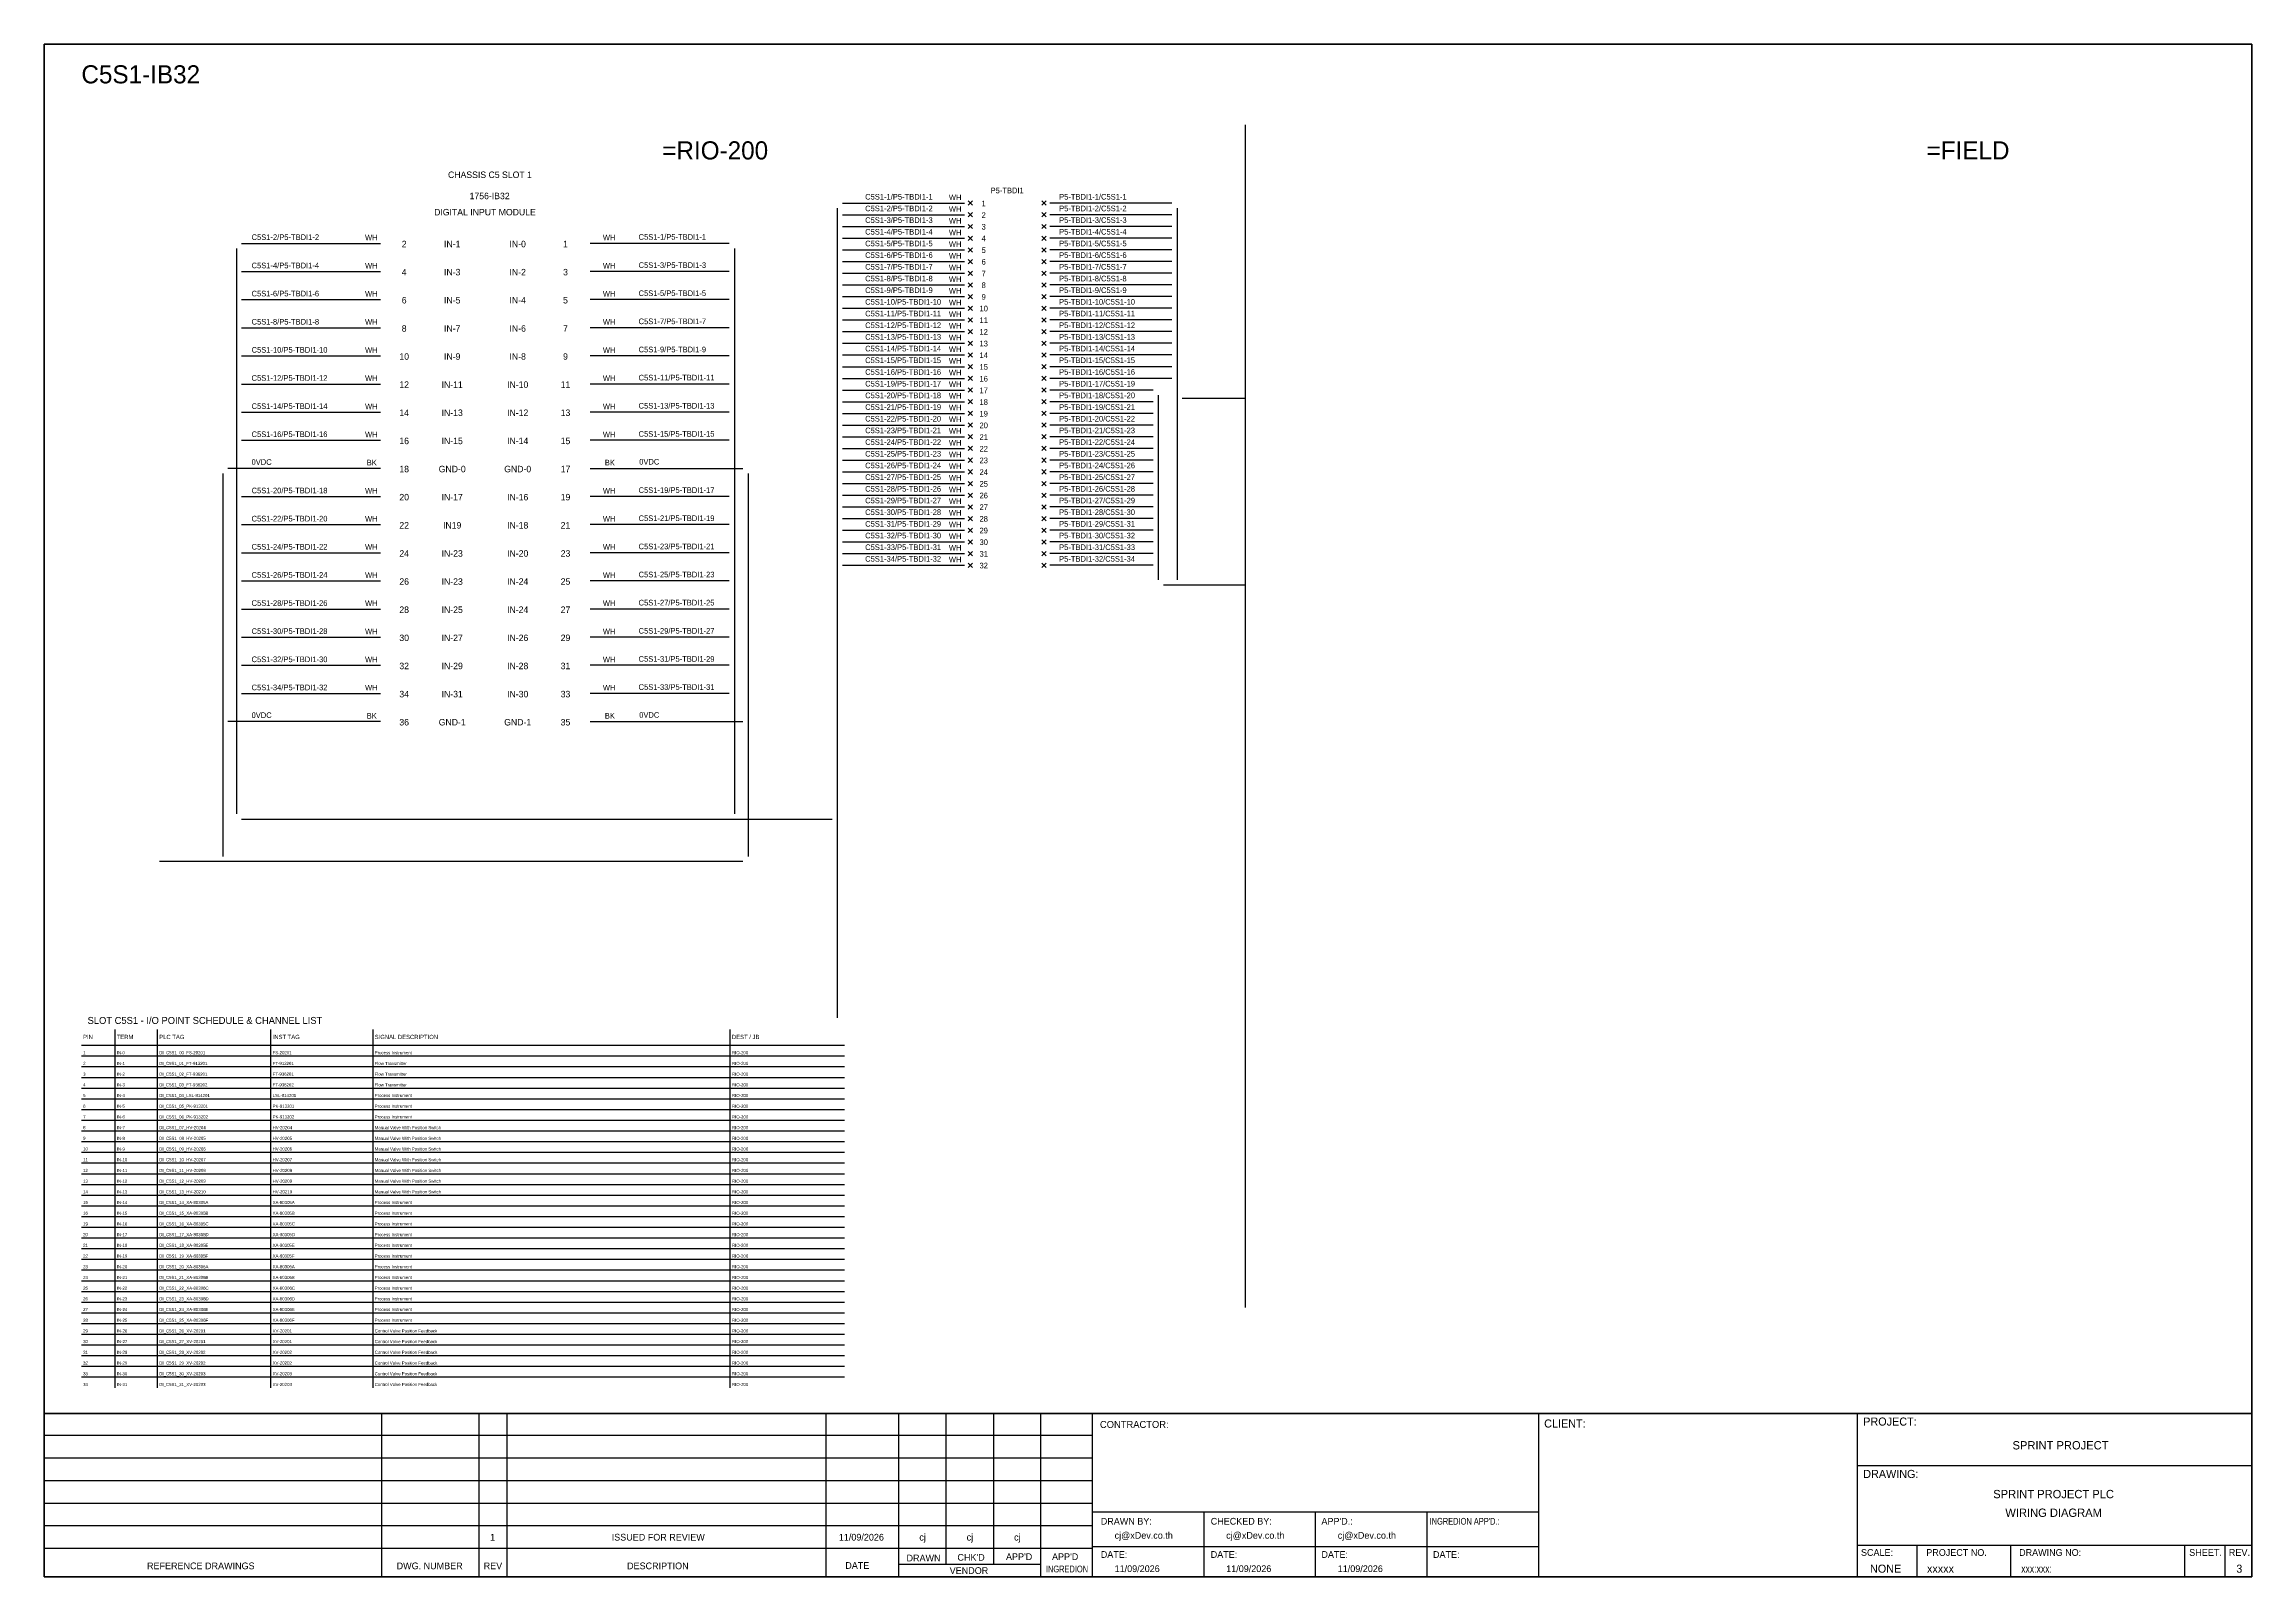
# Model space of a CAD drawing. Header units: metres. Extents: x 0 to 20667, y -39055 to 2704.
# Drawn here: x 0 to 3893, y -33046 to -30342 of the extents above; entities that cross this region are included whole.
import ezdxf
from ezdxf.enums import TextEntityAlignment as Align

# ---------------------------------------------------------------- set-up
doc = ezdxf.new("R2010")
doc.units = ezdxf.units.M

msp = doc.modelspace()

# ---------------------------------------------------------------- linework, layer by layer
at = {"color": 1, "ltscale": 25.4}
for p, q in [((1637.2, -30618.8), (1629.6, -30626.5)), ((1629.6, -30618.8), (1637.2, -30626.5)), ((1637.2, -30639.4), (1629.6, -30647.1)), ((1629.6, -30639.4), (1637.2, -30647.1)), ((1759.3, -30618.8), (1767, -30626.5)), ((1767, -30618.8), (1759.3, -30626.5)), ((1759.3, -30639.4), (1767, -30647.1)), ((1767, -30639.4), (1759.3, -30647.1)), ((1637.2, -30660.1), (1629.6, -30667.7)), ((1629.6, -30660.1), (1637.2, -30667.7)), ((1759.3, -30660.1), (1767, -30667.7)), ((1767, -30660.1), (1759.3, -30667.7)), ((1637.2, -30680.7), (1629.6, -30688.3)), ((1629.6, -30680.7), (1637.2, -30688.3)), ((1637.2, -30701.3), (1629.6, -30708.9)), ((1629.6, -30701.3), (1637.2, -30708.9)), ((1759.3, -30680.7), (1767, -30688.3)), ((1767, -30680.7), (1759.3, -30688.3)), ((1759.3, -30701.3), (1767, -30708.9)), ((1767, -30701.3), (1759.3, -30708.9)), ((1637.2, -30721.9), (1629.6, -30729.6)), ((1629.6, -30721.9), (1637.2, -30729.6)), ((1637.2, -30742.5), (1629.6, -30750.2)), ((1629.6, -30742.5), (1637.2, -30750.2)), ((1759.3, -30721.9), (1767, -30729.6)), ((1767, -30721.9), (1759.3, -30729.6)), ((1759.3, -30742.5), (1767, -30750.2)), ((1767, -30742.5), (1759.3, -30750.2)), ((1637.2, -30763.1), (1629.6, -30770.8)), ((1629.6, -30763.1), (1637.2, -30770.8)), ((1637.2, -30783.7), (1629.6, -30791.4)), ((1629.6, -30783.7), (1637.2, -30791.4)), ((1759.3, -30763.1), (1767, -30770.8)), ((1767, -30763.1), (1759.3, -30770.8)), ((1759.3, -30783.7), (1767, -30791.4)), ((1767, -30783.7), (1759.3, -30791.4)), ((1637.2, -30804.3), (1629.6, -30812)), ((1629.6, -30804.3), (1637.2, -30812)), ((1637.2, -30824.9), (1629.6, -30832.6)), ((1629.6, -30824.9), (1637.2, -30832.6)), ((1759.3, -30804.3), (1767, -30812)), ((1767, -30804.3), (1759.3, -30812)), ((1759.3, -30824.9), (1767, -30832.6)), ((1767, -30824.9), (1759.3, -30832.6)), ((1637.2, -30845.6), (1629.6, -30853.2)), ((1629.6, -30845.6), (1637.2, -30853.2)), ((1637.2, -30866.2), (1629.6, -30873.8)), ((1629.6, -30866.2), (1637.2, -30873.8)), ((1759.3, -30845.6), (1767, -30853.2)), ((1767, -30845.6), (1759.3, -30853.2)), ((1759.3, -30866.2), (1767, -30873.8)), ((1767, -30866.2), (1759.3, -30873.8)), ((1637.2, -30886.8), (1629.6, -30894.5)), ((1629.6, -30886.8), (1637.2, -30894.5)), ((1637.2, -30907.4), (1629.6, -30915.1)), ((1629.6, -30907.4), (1637.2, -30915.1)), ((1759.3, -30886.8), (1767, -30894.5)), ((1767, -30886.8), (1759.3, -30894.5)), ((1759.3, -30907.4), (1767, -30915.1)), ((1767, -30907.4), (1759.3, -30915.1)), ((1637.2, -30928), (1629.6, -30935.7)), ((1629.6, -30928), (1637.2, -30935.7)), ((1637.2, -30948.6), (1629.6, -30956.3)), ((1629.6, -30948.6), (1637.2, -30956.3)), ((1759.3, -30928), (1767, -30935.7)), ((1767, -30928), (1759.3, -30935.7)), ((1759.3, -30948.6), (1767, -30956.3)), ((1767, -30948.6), (1759.3, -30956.3)), ((1637.2, -30969.2), (1629.6, -30976.9)), ((1629.6, -30969.2), (1637.2, -30976.9)), ((1637.2, -30989.8), (1629.6, -30997.5)), ((1629.6, -30989.8), (1637.2, -30997.5)), ((1759.3, -30969.2), (1767, -30976.9)), ((1767, -30969.2), (1759.3, -30976.9)), ((1759.3, -30989.8), (1767, -30997.5)), ((1767, -30989.8), (1759.3, -30997.5)), ((1637.2, -31010.5), (1629.6, -31018.1)), ((1629.6, -31010.5), (1637.2, -31018.1)), ((1759.3, -31010.5), (1767, -31018.1)), ((1767, -31010.5), (1759.3, -31018.1)), ((1637.2, -31031.1), (1629.6, -31038.7)), ((1629.6, -31031.1), (1637.2, -31038.7)), ((1637.2, -31051.7), (1629.6, -31059.3)), ((1629.6, -31051.7), (1637.2, -31059.3)), ((1759.3, -31031.1), (1767, -31038.7)), ((1767, -31031.1), (1759.3, -31038.7)), ((1759.3, -31051.7), (1767, -31059.3)), ((1767, -31051.7), (1759.3, -31059.3)), ((1637.2, -31072.3), (1629.6, -31080)), ((1629.6, -31072.3), (1637.2, -31080)), ((1637.2, -31092.9), (1629.6, -31100.6)), ((1629.6, -31092.9), (1637.2, -31100.6)), ((1759.3, -31072.3), (1767, -31080)), ((1767, -31072.3), (1759.3, -31080)), ((1759.3, -31092.9), (1767, -31100.6)), ((1767, -31092.9), (1759.3, -31100.6)), ((1637.2, -31113.5), (1629.6, -31121.2)), ((1629.6, -31113.5), (1637.2, -31121.2)), ((1637.2, -31134.1), (1629.6, -31141.8)), ((1629.6, -31134.1), (1637.2, -31141.8)), ((1759.3, -31113.5), (1767, -31121.2)), ((1767, -31113.5), (1759.3, -31121.2)), ((1759.3, -31134.1), (1767, -31141.8)), ((1767, -31134.1), (1759.3, -31141.8)), ((1637.2, -31154.7), (1629.6, -31162.4)), ((1629.6, -31154.7), (1637.2, -31162.4)), ((1637.2, -31175.3), (1629.6, -31183)), ((1629.6, -31175.3), (1637.2, -31183)), ((1759.3, -31154.7), (1767, -31162.4)), ((1767, -31154.7), (1759.3, -31162.4)), ((1759.3, -31175.3), (1767, -31183)), ((1767, -31175.3), (1759.3, -31183)), ((1637.2, -31196), (1629.6, -31203.6)), ((1629.6, -31196), (1637.2, -31203.6)), ((1637.2, -31216.6), (1629.6, -31224.2)), ((1629.6, -31216.6), (1637.2, -31224.2)), ((1759.3, -31196), (1767, -31203.6)), ((1767, -31196), (1759.3, -31203.6)), ((1759.3, -31216.6), (1767, -31224.2)), ((1767, -31216.6), (1759.3, -31224.2)), ((1637.2, -31237.2), (1629.6, -31244.9)), ((1629.6, -31237.2), (1637.2, -31244.9)), ((1637.2, -31257.8), (1629.6, -31265.5)), ((1629.6, -31257.8), (1637.2, -31265.5)), ((1759.3, -31237.2), (1767, -31244.9)), ((1767, -31237.2), (1759.3, -31244.9)), ((1759.3, -31257.8), (1767, -31265.5)), ((1767, -31257.8), (1759.3, -31265.5))]:
    msp.add_line(p, q, dxfattribs=at)
at = {"color": 7}
for p, q in [((125, -32712.6), (125, -32080.5)), ((200, -32712.6), (200, -32080.5)), ((400, -32712.6), (400, -32080.5)), ((580, -32712.6), (580, -32080.5)), ((1210, -32712.6), (1210, -32080.5)), ((65.7, -32108.5), (1411.5, -32108.5))]:
    msp.add_line(p, q, dxfattribs=at)
at = {"color": 8}
for p, q in [((65.7, -32127.3), (1411.5, -32127.3)), ((65.7, -32146.2), (1411.5, -32146.2)), ((65.7, -32165.1), (1411.5, -32165.1)), ((65.7, -32184), (1411.5, -32184)), ((65.7, -32202.8), (1411.5, -32202.8)), ((65.7, -32221.7), (1411.5, -32221.7)), ((65.7, -32240.6), (1411.5, -32240.6)), ((65.7, -32259.5), (1411.5, -32259.5)), ((65.7, -32278.4), (1411.5, -32278.4)), ((65.7, -32297.2), (1411.5, -32297.2)), ((65.7, -32316.1), (1411.5, -32316.1)), ((65.7, -32335), (1411.5, -32335)), ((65.7, -32353.9), (1411.5, -32353.9)), ((65.7, -32372.8), (1411.5, -32372.8)), ((65.7, -32391.6), (1411.5, -32391.6)), ((65.7, -32410.5), (1411.5, -32410.5)), ((65.7, -32429.4), (1411.5, -32429.4)), ((65.7, -32448.3), (1411.5, -32448.3)), ((65.7, -32467.1), (1411.5, -32467.1)), ((65.7, -32486), (1411.5, -32486)), ((65.7, -32504.9), (1411.5, -32504.9)), ((65.7, -32523.8), (1411.5, -32523.8)), ((65.7, -32542.7), (1411.5, -32542.7)), ((65.7, -32561.5), (1411.5, -32561.5)), ((65.7, -32580.4), (1411.5, -32580.4)), ((65.7, -32599.3), (1411.5, -32599.3)), ((65.7, -32618.2), (1411.5, -32618.2)), ((65.7, -32637), (1411.5, -32637)), ((65.7, -32655.9), (1411.5, -32655.9)), ((65.7, -32674.8), (1411.5, -32674.8)), ((65.7, -32693.7), (1411.5, -32693.7))]:
    msp.add_line(p, q, dxfattribs=at)
at = {"color": 4}
for p, q in [((3302.3, -32990.3), (3302.3, -33046.4)), ((3467.6, -32990.3), (3467.6, -33046.4))]:
    msp.add_line(p, q, dxfattribs=at)
at = {"color": 4, "ltscale": 0.5}
for p, q in [((3774.7, -32990.3), (3774.7, -33046.4)), ((3774.7, -32990.3), (3774.7, -33046.4)), ((3845.9, -32990.3), (3845.9, -33046.4)), ((3845.9, -32990.3), (3845.9, -33046.4))]:
    msp.add_line(p, q, dxfattribs=at)
at = {"layer": 'GT_1', "color": 4}
for p, q in [((595.4, -33046.4), (595.4, -32758.2)), ((767.3, -33046.4), (767.3, -32758.2)), ((816.4, -33046.4), (816.4, -32758.2)), ((1379.1, -33046.4), (1379.1, -32758.2)), ((1507.4, -33046.4), (1507.4, -32758.2)), ((1591, -33024.6), (1591, -32758.2)), ((1674.5, -33024.5), (1674.5, -32758.2)), ((1757.8, -33046.4), (1757.8, -32758.2)), ((1848.8, -33046.4), (1848.8, -32758.2)), ((2635.8, -33046.4), (2635.8, -32758.2)), ((3198.1, -33046.4), (3198.1, -32758.2)), ((3198.1, -33046.4), (3198.1, -32758.2)), ((3198.1, -33046.4), (3198.1, -32758.2)), ((1848.8, -32797), (0, -32797)), ((1848.8, -32836.8), (0, -32836.8)), ((1848.8, -32876.8), (0, -32876.8)), ((1848.8, -32916.7), (0, -32916.7)), ((2635.8, -32932), (1848.8, -32932)), ((2045.6, -33046.4), (2045.6, -32932)), ((2242.3, -33046.4), (2242.3, -32932)), ((2439.1, -33046.4), (2439.1, -32932)), ((1848.8, -32956.6), (0, -32956.6)), ((1848.7, -32996.5), (0, -32996.5)), ((2635.8, -32993.5), (1848.8, -32993.5)), ((3198.1, -32990.3), (3893.3, -32990.3)), ((1757.8, -33024.6), (1507.4, -33024.6))]:
    msp.add_line(p, q, dxfattribs=at)
at = {"layer": 'HELPPOINT', "color": 4, "lineweight": 35}
for p, q in [((0, -33046.4), (0, -30342.1)), ((0, -30342.1), (3893.3, -30342.1)), ((0, -33046.4), (0, -30342.1)), ((0, -30342.1), (3893.3, -30342.1)), ((3893.3, -30342.1), (3893.3, -33046.4)), ((3893.3, -30342.1), (3893.3, -33046.4)), ((3893.3, -33046.4), (0, -33046.4)), ((3893.3, -33046.4), (0, -33046.4))]:
    msp.add_line(p, q, dxfattribs=at)
at = {"layer": 'HELPPOINT', "color": 4}
for p, q in [((3198.1, -32849.8), (3893.3, -32849.8)), ((3198.1, -32849.8), (3893.3, -32849.8)), ((3198.1, -32990.3), (3893.3, -32990.3))]:
    msp.add_line(p, q, dxfattribs=at)
at = {"layer": 'IE-WIRE', "color": 4, "ltscale": 25.4}
for p, q in [((1398.6, -30631.8), (1398.6, -32060.2)), ((1407.7, -30622.7), (1623.1, -30622.7)), ((1988.8, -30622.7), (1773.4, -30622.7)), ((1997.9, -30631.8), (1997.9, -31287.4)), ((1407.7, -30643.3), (1623.1, -30643.3)), ((1407.7, -30663.9), (1623.1, -30663.9)), ((1988.8, -30643.3), (1773.4, -30643.3)), ((1988.8, -30663.9), (1773.4, -30663.9)), ((339, -30702.8), (339, -31700.2)), ((348.1, -30693.6), (593.4, -30693.6)), ((1208.1, -30693.6), (962.9, -30693.6)), ((1217.3, -30702.8), (1217.3, -31700.2)), ((1407.7, -30684.5), (1623.1, -30684.5)), ((1407.7, -30705.1), (1623.1, -30705.1)), ((1988.8, -30684.5), (1773.4, -30684.5)), ((1988.8, -30705.1), (1773.4, -30705.1)), ((348.1, -30743.2), (593.4, -30743.2)), ((1208.1, -30743.2), (962.9, -30743.2)), ((1407.7, -30725.7), (1623.1, -30725.7)), ((1407.7, -30746.3), (1623.1, -30746.3)), ((1988.8, -30725.7), (1773.4, -30725.7)), ((1988.8, -30746.3), (1773.4, -30746.3)), ((348.1, -30792.9), (593.4, -30792.9)), ((1208.1, -30792.9), (962.9, -30792.9)), ((1407.7, -30766.9), (1623.1, -30766.9)), ((1407.7, -30787.6), (1623.1, -30787.6)), ((1988.8, -30766.9), (1773.4, -30766.9)), ((1988.8, -30787.6), (1773.4, -30787.6)), ((1407.7, -30808.2), (1623.1, -30808.2)), ((1407.7, -30828.8), (1623.1, -30828.8)), ((1988.8, -30808.2), (1773.4, -30808.2)), ((1988.8, -30828.8), (1773.4, -30828.8)), ((348.1, -30842.5), (593.4, -30842.5)), ((1208.1, -30842.5), (962.9, -30842.5)), ((1407.7, -30849.4), (1623.1, -30849.4)), ((1407.7, -30870), (1623.1, -30870)), ((1988.8, -30849.4), (1773.4, -30849.4)), ((1988.8, -30870), (1773.4, -30870)), ((348.1, -30892.1), (593.4, -30892.1)), ((1208.1, -30892.1), (962.9, -30892.1)), ((1407.7, -30890.6), (1623.1, -30890.6)), ((1407.7, -30911.2), (1623.1, -30911.2)), ((1988.8, -30890.6), (1773.4, -30890.6)), ((1988.8, -30911.2), (1773.4, -30911.2)), ((348.1, -30941.8), (593.4, -30941.8)), ((1208.1, -30941.8), (962.9, -30941.8)), ((1407.7, -30931.8), (1623.1, -30931.8)), ((1988.8, -30931.8), (1773.4, -30931.8)), ((1407.7, -30952.5), (1623.1, -30952.5)), ((1407.7, -30973.1), (1623.1, -30973.1)), ((1955.7, -30952.5), (1773.4, -30952.5)), ((1955.7, -30973.1), (1773.4, -30973.1)), ((1964.8, -30961.6), (1964.8, -31287.3)), ((348.1, -30991.4), (593.4, -30991.4)), ((1208.1, -30991.4), (962.9, -30991.4)), ((1407.7, -30993.7), (1623.1, -30993.7)), ((1407.7, -31014.3), (1623.1, -31014.3)), ((1955.7, -30993.7), (1773.4, -30993.7)), ((1955.7, -31014.3), (1773.4, -31014.3)), ((348.1, -31041), (593.4, -31041)), ((1208.1, -31041), (962.9, -31041)), ((1407.7, -31034.9), (1623.1, -31034.9)), ((1407.7, -31055.5), (1623.1, -31055.5)), ((1955.7, -31034.9), (1773.4, -31034.9)), ((1955.7, -31055.5), (1773.4, -31055.5)), ((1407.7, -31076.1), (1623.1, -31076.1)), ((1407.7, -31096.7), (1623.1, -31096.7)), ((1955.7, -31076.1), (1773.4, -31076.1)), ((1955.7, -31096.7), (1773.4, -31096.7)), ((348.1, -31140.3), (593.4, -31140.3)), ((1208.1, -31140.3), (962.9, -31140.3)), ((1407.7, -31117.3), (1623.1, -31117.3)), ((1407.7, -31138), (1623.1, -31138)), ((1955.7, -31117.3), (1773.4, -31117.3)), ((1955.7, -31138), (1773.4, -31138)), ((1407.7, -31158.6), (1623.1, -31158.6)), ((1407.7, -31179.2), (1623.1, -31179.2)), ((1955.7, -31158.6), (1773.4, -31158.6)), ((1955.7, -31179.2), (1773.4, -31179.2)), ((348.1, -31189.9), (593.4, -31189.9)), ((1208.1, -31189.9), (962.9, -31189.9)), ((1407.7, -31199.8), (1623.1, -31199.8)), ((1407.7, -31220.4), (1623.1, -31220.4)), ((1955.7, -31199.8), (1773.4, -31199.8)), ((1955.7, -31220.4), (1773.4, -31220.4)), ((348.1, -31239.6), (593.4, -31239.6)), ((1208.1, -31239.6), (962.9, -31239.6)), ((1407.7, -31241), (1623.1, -31241)), ((1407.7, -31261.6), (1623.1, -31261.6)), ((1955.7, -31241), (1773.4, -31241)), ((1955.7, -31261.6), (1773.4, -31261.6)), ((348.1, -31289.2), (593.4, -31289.2)), ((1208.1, -31289.2), (962.9, -31289.2)), ((348.1, -31338.8), (593.4, -31338.8)), ((1208.1, -31338.8), (962.9, -31338.8)), ((348.1, -31388.5), (593.4, -31388.5)), ((1208.1, -31388.5), (962.9, -31388.5)), ((348.1, -31438.1), (593.4, -31438.1)), ((1208.1, -31438.1), (962.9, -31438.1)), ((348.1, -31487.7), (593.4, -31487.7)), ((1208.1, -31487.7), (962.9, -31487.7))]:
    msp.add_line(p, q, dxfattribs=at)
at = {"layer": 'IE-WIRE', "color": 4}
for p, q in [((2006.9, -30966.5), (2118.2, -30966.5)), ((1973.8, -31296.3), (2118.2, -31296.3)), ((348.1, -31709.3), (1389.4, -31709.3))]:
    msp.add_line(p, q, dxfattribs=at)
at = {"layer": 'IE-WIRE', "color": 7, "ltscale": 25.4}
for p, q in [((314.9, -31099.8), (314.9, -31775.4)), ((593.4, -31090.7), (324, -31090.7)), ((962.9, -31090.7), (1232.3, -31090.7)), ((1241.4, -31099.8), (1241.4, -31775.4)), ((593.4, -31537.4), (324, -31537.4)), ((962.9, -31537.4), (1232.3, -31537.4)), ((1232.4, -31784.4), (203.4, -31784.4))]:
    msp.add_line(p, q, dxfattribs=at)
at = {"layer": 'MEMBER', "color": 4, "lineweight": 35}
msp.add_line((0, -32758.2), (3893.3, -32758.2), dxfattribs=at)
msp.add_line((0, -32758.2), (3893.3, -32758.2), dxfattribs=at)
at = {"layer": 'MEMBER', "color": 4}
for p, q in [((3198.1, -32849.8), (3893.3, -32849.8)), ((3198.1, -32849.8), (3893.3, -32849.8)), ((3198.1, -32990.3), (3893.3, -32990.3)), ((3198.1, -32990.3), (3893.3, -32990.3))]:
    msp.add_line(p, q, dxfattribs=at)
at = {"layer": 'x01001-FrameArea'}
msp.add_line((2118.2, -30484.8), (2118.2, -32571.3), dxfattribs=at)

# ---------------------------------------------------------------- texts
at = {"color": 2}
msp.add_text('C5S1-IB32', height=32, dxfattribs=at).set_placement((65.7, -30411.4))
for s, height, p in [('=RIO-200', 32, (1183.4, -30529.6)), ('=FIELD', 32, (3392.8, -30529.6)), ('CHASSIS C5 SLOT 1', 11.441, (786.2, -30572.6)), ('DIGITAL INPUT MODULE', 11.441, (777.4, -30638.6)), ('1756-IB32', 11.44, (785.6, -30610)), ('2', 11.4, (634.9, -30694.8)), ('IN-1', 11.44, (719.6, -30694.8)), ('IN-0', 11.44, (835.1, -30694.8)), ('1', 11.4, (919.4, -30694.8)), ('4', 11.4, (634.9, -30744.4)), ('IN-3', 11.44, (719.6, -30744.4)), ('IN-2', 11.44, (835.1, -30744.4)), ('3', 11.4, (919.4, -30744.4)), ('6', 11.4, (634.9, -30794)), ('IN-5', 11.44, (719.6, -30794)), ('IN-4', 11.44, (835.1, -30794)), ('5', 11.4, (919.4, -30794)), ('8', 11.4, (634.9, -30843.7)), ('IN-7', 11.44, (719.6, -30843.7)), ('IN-6', 11.44, (835.1, -30843.7)), ('7', 11.4, (919.4, -30843.7)), ('10', 11.44, (634.9, -30893.3)), ('IN-9', 11.44, (719.6, -30893.3)), ('IN-8', 11.44, (835.1, -30893.3)), ('9', 11.4, (919.4, -30893.3)), ('12', 11.44, (634.9, -30942.9)), ('IN-11', 11.44, (719.6, -30942.9)), ('IN-10', 11.44, (835.1, -30942.9)), ('11', 11.44, (919.4, -30942.9)), ('14', 11.44, (634.9, -30992.5)), ('IN-13', 11.44, (719.6, -30992.5)), ('IN-12', 11.44, (835.1, -30992.5)), ('13', 11.44, (919.4, -30992.5)), ('16', 11.44, (634.9, -31042.2)), ('IN-15', 11.44, (719.6, -31042.2)), ('IN-14', 11.44, (835.1, -31042.2)), ('15', 11.44, (919.4, -31042.2)), ('18', 11.44, (634.9, -31091.8)), ('GND-0', 11.44, (719.6, -31091.8)), ('GND-0', 11.44, (835.1, -31091.8)), ('17', 11.44, (919.4, -31091.8)), ('20', 11.44, (634.9, -31141.4)), ('IN-17', 11.44, (719.6, -31141.4)), ('IN-16', 11.44, (835.1, -31141.4)), ('19', 11.44, (919.4, -31141.4)), ('22', 11.44, (634.9, -31191.1)), ('IN19', 11.44, (719.6, -31191.1)), ('IN-18', 11.44, (835.1, -31191.1)), ('21', 11.44, (919.4, -31191.1)), ('24', 11.44, (634.9, -31240.7)), ('IN-23', 11.44, (719.6, -31240.7)), ('IN-20', 11.44, (835.1, -31240.7)), ('23', 11.44, (919.4, -31240.7)), ('26', 11.44, (634.9, -31290.3)), ('IN-23', 11.44, (719.6, -31290.3)), ('IN-24', 11.44, (835.1, -31290.3)), ('25', 11.44, (919.4, -31290.3)), ('28', 11.44, (634.9, -31340)), ('IN-25', 11.44, (719.6, -31340)), ('IN-24', 11.44, (835.1, -31340)), ('27', 11.44, (919.4, -31340)), ('30', 11.44, (634.9, -31389.6)), ('IN-27', 11.44, (719.6, -31389.6)), ('IN-26', 11.44, (835.1, -31389.6)), ('29', 11.44, (919.4, -31389.6)), ('32', 11.44, (634.9, -31439.2)), ('IN-29', 11.44, (719.6, -31439.2)), ('IN-28', 11.44, (835.1, -31439.2)), ('31', 11.44, (919.4, -31439.2)), ('34', 11.44, (634.9, -31488.9)), ('IN-31', 11.44, (719.6, -31488.9)), ('IN-30', 11.44, (835.1, -31488.9)), ('33', 11.44, (919.4, -31488.9)), ('36', 11.44, (634.9, -31538.5)), ('GND-1', 11.44, (719.6, -31538.5)), ('GND-1', 11.44, (835.1, -31538.5)), ('35', 11.44, (919.4, -31538.5))]:
    msp.add_text(s, height=height, dxfattribs=at).set_placement(p, align=Align.MIDDLE_CENTER)
at = {"color": 4}
msp.add_text('P5-TBDI1', height=9.95, dxfattribs=at).set_placement((1698.3, -30600.3), align=Align.MIDDLE_CENTER)
for s, height, p in [('C5S1-1/P5-TBDI1-1', 9.949, (1447.9, -30616.4)), ('C5S1-2/P5-TBDI1-2', 9.949, (1447.9, -30637)), ('WH', 9.95, (1595.5, -30617.4)), ('WH', 9.95, (1595.5, -30638)), ('P5-TBDI1-1/C5S1-1', 9.949, (1789.9, -30616.4)), ('P5-TBDI1-2/C5S1-2', 9.949, (1789.9, -30637)), ('C5S1-2/P5-TBDI1-2', 9.949, (365.8, -30687.7)), ('WH', 9.95, (565.9, -30688.4)), ('WH', 9.95, (985.3, -30688.4)), ('C5S1-1/P5-TBDI1-1', 9.949, (1048.3, -30687.3)), ('C5S1-3/P5-TBDI1-3', 9.949, (1447.9, -30657.6)), ('C5S1-4/P5-TBDI1-4', 9.949, (1447.9, -30678.2)), ('WH', 9.95, (1595.5, -30658.6)), ('WH', 9.95, (1595.5, -30679.2)), ('P5-TBDI1-3/C5S1-3', 9.949, (1789.9, -30657.6)), ('P5-TBDI1-4/C5S1-4', 9.949, (1789.9, -30678.2)), ('C5S1-5/P5-TBDI1-5', 9.949, (1447.9, -30698.8)), ('C5S1-6/P5-TBDI1-6', 9.949, (1447.9, -30719.4)), ('WH', 9.95, (1595.5, -30699.9)), ('WH', 9.95, (1595.5, -30720.5)), ('P5-TBDI1-5/C5S1-5', 9.949, (1789.9, -30698.8)), ('P5-TBDI1-6/C5S1-6', 9.949, (1789.9, -30719.4)), ('C5S1-4/P5-TBDI1-4', 9.949, (365.8, -30737.6)), ('WH', 9.95, (565.9, -30738)), ('WH', 9.95, (985.3, -30738)), ('C5S1-3/P5-TBDI1-3', 9.949, (1048.3, -30737)), ('C5S1-7/P5-TBDI1-7', 9.949, (1447.9, -30740)), ('C5S1-8/P5-TBDI1-8', 9.949, (1447.9, -30760.7)), ('WH', 9.95, (1595.5, -30741.1)), ('WH', 9.95, (1595.5, -30761.7)), ('P5-TBDI1-7/C5S1-7', 9.949, (1789.9, -30740)), ('P5-TBDI1-8/C5S1-8', 9.949, (1789.9, -30760.7)), ('C5S1-6/P5-TBDI1-6', 9.949, (365.8, -30787.2)), ('WH', 9.95, (565.9, -30787.6)), ('WH', 9.95, (985.3, -30787.6)), ('C5S1-5/P5-TBDI1-5', 9.949, (1048.3, -30786.6)), ('C5S1-9/P5-TBDI1-9', 9.949, (1447.9, -30781.3)), ('C5S1-10/P5-TBDI1-10', 9.949, (1447.9, -30801.9)), ('WH', 9.95, (1595.5, -30782.3)), ('WH', 9.95, (1595.5, -30802.9)), ('P5-TBDI1-9/C5S1-9', 9.949, (1789.9, -30781.3)), ('P5-TBDI1-10/C5S1-10', 9.949, (1789.9, -30801.9)), ('C5S1-8/P5-TBDI1-8', 9.949, (365.8, -30836.9)), ('WH', 9.95, (565.9, -30837.3)), ('WH', 9.95, (985.3, -30837.3)), ('C5S1-7/P5-TBDI1-7', 9.949, (1048.3, -30836.2)), ('C5S1-11/P5-TBDI1-11', 9.949, (1447.9, -30822.5)), ('C5S1-12/P5-TBDI1-12', 9.949, (1447.9, -30843.1)), ('WH', 9.95, (1595.5, -30823.5)), ('WH', 9.95, (1595.5, -30844.1)), ('P5-TBDI1-11/C5S1-11', 9.949, (1789.9, -30822.5)), ('P5-TBDI1-12/C5S1-12', 9.949, (1789.9, -30843.1)), ('C5S1-13/P5-TBDI1-13', 9.949, (1447.9, -30863.7)), ('C5S1-14/P5-TBDI1-14', 9.949, (1447.9, -30884.3)), ('WH', 9.95, (1595.5, -30864.8)), ('P5-TBDI1-13/C5S1-13', 9.949, (1789.9, -30863.7)), ('P5-TBDI1-14/C5S1-14', 9.949, (1789.9, -30884.3)), ('C5S1-10/P5-TBDI1-10', 9.949, (365.8, -30886.5)), ('WH', 9.95, (565.9, -30886.9)), ('WH', 9.95, (985.3, -30886.9)), ('C5S1-9/P5-TBDI1-9', 9.949, (1048.3, -30885.9)), ('C5S1-15/P5-TBDI1-15', 9.949, (1447.9, -30904.9)), ('WH', 9.95, (1595.5, -30885.4)), ('WH', 9.95, (1595.5, -30906)), ('P5-TBDI1-15/C5S1-15', 9.949, (1789.9, -30904.9)), ('C5S1-12/P5-TBDI1-12', 9.949, (365.8, -30936.1)), ('WH', 9.95, (565.9, -30936.5)), ('WH', 9.95, (985.3, -30936.5)), ('C5S1-11/P5-TBDI1-11', 9.949, (1048.3, -30935.5)), ('C5S1-16/P5-TBDI1-16', 9.949, (1447.9, -30925.6)), ('C5S1-19/P5-TBDI1-17', 9.949, (1447.9, -30946.2)), ('WH', 9.95, (1595.5, -30926.6)), ('WH', 9.95, (1595.5, -30947.2)), ('P5-TBDI1-16/C5S1-16', 9.949, (1789.9, -30925.6)), ('P5-TBDI1-17/C5S1-19', 9.949, (1789.9, -30946.2)), ('C5S1-14/P5-TBDI1-14', 9.949, (365.8, -30985.8)), ('WH', 9.95, (565.9, -30986.2)), ('WH', 9.95, (985.3, -30986.2)), ('C5S1-13/P5-TBDI1-13', 9.949, (1048.3, -30985.1)), ('C5S1-20/P5-TBDI1-18', 9.949, (1447.9, -30966.8)), ('C5S1-21/P5-TBDI1-19', 9.949, (1447.9, -30987.4)), ('WH', 9.95, (1595.5, -30967.8)), ('WH', 9.95, (1595.5, -30988.4)), ('P5-TBDI1-18/C5S1-20', 9.949, (1789.9, -30966.8)), ('P5-TBDI1-19/C5S1-21', 9.949, (1789.9, -30987.4)), ('C5S1-16/P5-TBDI1-16', 9.949, (365.8, -31035.4)), ('WH', 9.95, (565.9, -31035.8)), ('WH', 9.95, (985.3, -31035.8)), ('C5S1-15/P5-TBDI1-15', 9.949, (1048.3, -31034.8)), ('C5S1-22/P5-TBDI1-20', 9.949, (1447.9, -31008)), ('C5S1-23/P5-TBDI1-21', 9.949, (1447.9, -31028.6)), ('WH', 9.95, (1595.5, -31009)), ('WH', 9.95, (1595.5, -31029.6)), ('P5-TBDI1-20/C5S1-22', 9.949, (1789.9, -31008)), ('P5-TBDI1-21/C5S1-23', 9.949, (1789.9, -31028.6)), ('C5S1-24/P5-TBDI1-22', 9.949, (1447.9, -31049.2)), ('C5S1-25/P5-TBDI1-23', 9.949, (1447.9, -31069.8)), ('WH', 9.95, (1595.5, -31050.3)), ('WH', 9.95, (1595.5, -31070.9)), ('P5-TBDI1-22/C5S1-24', 9.949, (1789.9, -31049.2)), ('P5-TBDI1-23/C5S1-25', 9.949, (1789.9, -31069.8)), ('C5S1-26/P5-TBDI1-24', 9.949, (1447.9, -31090.4)), ('C5S1-27/P5-TBDI1-25', 9.949, (1447.9, -31111.1)), ('WH', 9.95, (1595.5, -31091.5)), ('WH', 9.95, (1595.5, -31112.1)), ('P5-TBDI1-24/C5S1-26', 9.949, (1789.9, -31090.4)), ('P5-TBDI1-25/C5S1-27', 9.949, (1789.9, -31111.1)), ('C5S1-20/P5-TBDI1-18', 9.949, (365.8, -31134.7)), ('WH', 9.95, (565.9, -31135.1)), ('WH', 9.95, (985.3, -31135.1)), ('C5S1-19/P5-TBDI1-17', 9.949, (1048.3, -31134)), ('C5S1-28/P5-TBDI1-26', 9.949, (1447.9, -31131.7)), ('C5S1-29/P5-TBDI1-27', 9.949, (1447.9, -31152.3)), ('WH', 9.95, (1595.5, -31132.7)), ('WH', 9.95, (1595.5, -31153.3)), ('P5-TBDI1-26/C5S1-28', 9.949, (1789.9, -31131.7)), ('P5-TBDI1-27/C5S1-29', 9.949, (1789.9, -31152.3)), ('C5S1-22/P5-TBDI1-20', 9.949, (365.8, -31184.3)), ('WH', 9.95, (565.9, -31184.7)), ('WH', 9.95, (985.3, -31184.7)), ('C5S1-21/P5-TBDI1-19', 9.949, (1048.3, -31183.6)), ('C5S1-30/P5-TBDI1-28', 9.949, (1447.9, -31172.9)), ('C5S1-31/P5-TBDI1-29', 9.949, (1447.9, -31193.5)), ('WH', 9.95, (1595.5, -31173.9)), ('WH', 9.95, (1595.5, -31194.5)), ('P5-TBDI1-28/C5S1-30', 9.949, (1789.9, -31172.9)), ('P5-TBDI1-29/C5S1-31', 9.949, (1789.9, -31193.5)), ('C5S1-24/P5-TBDI1-22', 9.949, (365.8, -31233.9)), ('C5S1-23/P5-TBDI1-21', 9.949, (1048.3, -31233.3)), ('C5S1-32/P5-TBDI1-30', 9.949, (1447.9, -31214.1)), ('C5S1-33/P5-TBDI1-31', 9.949, (1447.9, -31234.7)), ('WH', 9.95, (1595.5, -31215.2)), ('P5-TBDI1-30/C5S1-32', 9.949, (1789.9, -31214.1)), ('P5-TBDI1-31/C5S1-33', 9.949, (1789.9, -31234.7)), ('WH', 9.95, (565.9, -31234.3)), ('WH', 9.95, (985.3, -31234.3)), ('C5S1-34/P5-TBDI1-32', 9.949, (1447.9, -31255.3)), ('WH', 9.95, (1595.5, -31235.8)), ('WH', 9.95, (1595.5, -31256.4)), ('P5-TBDI1-32/C5S1-34', 9.949, (1789.9, -31255.3)), ('C5S1-26/P5-TBDI1-24', 9.949, (365.8, -31283.6)), ('WH', 9.95, (565.9, -31283.9)), ('WH', 9.95, (985.3, -31283.9)), ('C5S1-25/P5-TBDI1-23', 9.949, (1048.3, -31282.9)), ('C5S1-28/P5-TBDI1-26', 9.949, (365.8, -31333.2)), ('WH', 9.95, (565.9, -31333.6)), ('WH', 9.95, (985.3, -31333.6)), ('C5S1-27/P5-TBDI1-25', 9.949, (1048.3, -31332.5)), ('C5S1-30/P5-TBDI1-28', 9.949, (365.8, -31382.8)), ('WH', 9.95, (565.9, -31383.2)), ('WH', 9.95, (985.3, -31383.2)), ('C5S1-29/P5-TBDI1-27', 9.949, (1048.3, -31382.2)), ('C5S1-32/P5-TBDI1-30', 9.949, (365.8, -31432.5)), ('WH', 9.95, (565.9, -31432.8)), ('WH', 9.95, (985.3, -31432.8)), ('C5S1-31/P5-TBDI1-29', 9.949, (1048.3, -31431.8)), ('C5S1-34/P5-TBDI1-32', 9.949, (365.8, -31482.1)), ('WH', 9.95, (565.9, -31482.5)), ('WH', 9.95, (985.3, -31482.5)), ('C5S1-33/P5-TBDI1-31', 9.949, (1048.3, -31481.4))]:
    msp.add_text(s, height=height, dxfattribs=at).set_placement(p)
at = {"color": 7}
for s, height, p in [('0VDC', 9.95, (365.8, -31084.4)), ('BK', 9.95, (568.9, -31085.4)), ('BK', 9.95, (988.8, -31085.4)), ('0VDC', 9.95, (1049.4, -31083.9)), ('0VDC', 9.95, (365.8, -31531.1)), ('BK', 9.95, (568.9, -31532.1)), ('BK', 9.95, (988.8, -31532.1)), ('0VDC', 9.95, (1049.4, -31530.6)), ('1', 5.5, (68.7, -32124.3)), ('IN-0', 5.5, (128, -32124.3)), ('DI_C5S1_00_FS-20201', 5.5, (203, -32124.3)), ('FS-20201', 5.5, (403, -32124.3)), ('Process Instrument', 5.5, (583, -32124.3)), ('RIO-200', 5.5, (1213, -32124.3)), ('3', 5.5, (68.7, -32162.1)), ('2', 5.5, (68.7, -32143.2)), ('IN-1', 5.5, (128, -32143.2)), ('IN-2', 5.5, (128, -32162.1)), ('DI_C5S1_01_FT-913201', 5.5, (203, -32143.2)), ('DI_C5S1_02_FT-936201', 5.5, (203, -32162.1)), ('FT-913201', 5.5, (403, -32143.2)), ('FT-936201', 5.5, (403, -32162.1)), ('Flow Transmitter', 5.5, (583, -32143.2)), ('Flow Transmitter', 5.5, (583, -32162.1)), ('RIO-200', 5.5, (1213, -32143.2)), ('RIO-200', 5.5, (1213, -32162.1)), ('4', 5.5, (68.7, -32181)), ('5', 5.5, (68.7, -32199.8)), ('IN-3', 5.5, (128, -32181)), ('IN-4', 5.5, (128, -32199.8)), ('DI_C5S1_03_FT-936202', 5.5, (203, -32181)), ('DI_C5S1_04_LSL-814201', 5.5, (203, -32199.8)), ('FT-936202', 5.5, (403, -32181)), ('LSL-814201', 5.5, (403, -32199.8)), ('Flow Transmitter', 5.5, (583, -32181)), ('Process Instrument', 5.5, (583, -32199.8)), ('RIO-200', 5.5, (1213, -32181)), ('RIO-200', 5.5, (1213, -32199.8)), ('6', 5.5, (68.7, -32218.7)), ('7', 5.5, (68.7, -32237.6)), ('IN-5', 5.5, (128, -32218.7)), ('IN-6', 5.5, (128, -32237.6)), ('DI_C5S1_05_PK-913201', 5.5, (203, -32218.7)), ('DI_C5S1_06_PK-913202', 5.5, (203, -32237.6)), ('PK-913201', 5.5, (403, -32218.7)), ('PK-913202', 5.5, (403, -32237.6)), ('Process Instrument', 5.5, (583, -32218.7)), ('Process Instrument', 5.5, (583, -32237.6)), ('RIO-200', 5.5, (1213, -32218.7)), ('RIO-200', 5.5, (1213, -32237.6)), ('8', 5.5, (68.7, -32256.5)), ('9', 5.5, (68.7, -32275.4)), ('IN-7', 5.5, (128, -32256.5)), ('IN-8', 5.5, (128, -32275.4)), ('DI_C5S1_07_HV-20204', 5.5, (203, -32256.5)), ('DI_C5S1_08_HV-20205', 5.5, (203, -32275.4)), ('HV-20204', 5.5, (403, -32256.5)), ('HV-20205', 5.5, (403, -32275.4)), ('Manual Valve With Position Switch', 5.5, (583, -32256.5)), ('Manual Valve With Position Switch', 5.5, (583, -32275.4)), ('RIO-200', 5.5, (1213, -32256.5)), ('RIO-200', 5.5, (1213, -32275.4)), ('10', 5.5, (68.7, -32294.2)), ('11', 5.5, (68.7, -32313.1)), ('IN-9', 5.5, (128, -32294.2)), ('IN-10', 5.5, (128, -32313.1)), ('DI_C5S1_09_HV-20206', 5.5, (203, -32294.2)), ('DI_C5S1_10_HV-20207', 5.5, (203, -32313.1)), ('HV-20206', 5.5, (403, -32294.2)), ('HV-20207', 5.5, (403, -32313.1)), ('Manual Valve With Position Switch', 5.5, (583, -32294.2)), ('Manual Valve With Position Switch', 5.5, (583, -32313.1)), ('RIO-200', 5.5, (1213, -32294.2)), ('RIO-200', 5.5, (1213, -32313.1)), ('12', 5.5, (68.7, -32332)), ('13', 5.5, (68.7, -32350.9)), ('IN-11', 5.5, (128, -32332)), ('IN-12', 5.5, (128, -32350.9)), ('DI_C5S1_11_HV-20208', 5.5, (203, -32332)), ('DI_C5S1_12_HV-20209', 5.5, (203, -32350.9)), ('HV-20208', 5.5, (403, -32332)), ('HV-20209', 5.5, (403, -32350.9)), ('Manual Valve With Position Switch', 5.5, (583, -32332)), ('Manual Valve With Position Switch', 5.5, (583, -32350.9)), ('RIO-200', 5.5, (1213, -32332)), ('RIO-200', 5.5, (1213, -32350.9)), ('14', 5.5, (68.7, -32369.8)), ('15', 5.5, (68.7, -32388.6)), ('IN-13', 5.5, (128, -32369.8)), ('IN-14', 5.5, (128, -32388.6)), ('DI_C5S1_13_HV-20210', 5.5, (203, -32369.8)), ('DI_C5S1_14_XA-80305A', 5.5, (203, -32388.6)), ('XA-80305A', 5.5, (403, -32388.6)), ('HV-20210', 5.5, (403, -32369.8)), ('Manual Valve With Position Switch', 5.5, (583, -32369.8)), ('Process Instrument', 5.5, (583, -32388.6)), ('RIO-200', 5.5, (1213, -32369.8)), ('RIO-200', 5.5, (1213, -32388.6)), ('16', 5.5, (68.7, -32407.5)), ('19', 5.5, (68.7, -32426.4)), ('IN-15', 5.5, (128, -32407.5)), ('IN-16', 5.5, (128, -32426.4)), ('DI_C5S1_15_XA-80305B', 5.5, (203, -32407.5)), ('DI_C5S1_16_XA-80305C', 5.5, (203, -32426.4)), ('XA-80305B', 5.5, (403, -32407.5)), ('XA-80305C', 5.5, (403, -32426.4)), ('Process Instrument', 5.5, (583, -32407.5)), ('Process Instrument', 5.5, (583, -32426.4)), ('RIO-200', 5.5, (1213, -32407.5)), ('RIO-200', 5.5, (1213, -32426.4)), ('20', 5.5, (68.7, -32445.3)), ('21', 5.5, (68.7, -32464.1)), ('IN-17', 5.5, (128, -32445.3)), ('IN-18', 5.5, (128, -32464.1)), ('DI_C5S1_17_XA-80305D', 5.5, (203, -32445.3)), ('DI_C5S1_18_XA-80305E', 5.5, (203, -32464.1)), ('XA-80305D', 5.5, (403, -32445.3)), ('XA-80305E', 5.5, (403, -32464.1)), ('Process Instrument', 5.5, (583, -32445.3)), ('Process Instrument', 5.5, (583, -32464.1)), ('RIO-200', 5.5, (1213, -32445.3)), ('RIO-200', 5.5, (1213, -32464.1)), ('22', 5.5, (68.7, -32483)), ('23', 5.5, (68.7, -32501.9)), ('IN-19', 5.5, (128, -32483)), ('IN-20', 5.5, (128, -32501.9)), ('DI_C5S1_19_XA-80305F', 5.5, (203, -32483)), ('DI_C5S1_20_XA-80306A', 5.5, (203, -32501.9)), ('XA-80305F', 5.5, (403, -32483)), ('XA-80306A', 5.5, (403, -32501.9)), ('Process Instrument', 5.5, (583, -32483)), ('Process Instrument', 5.5, (583, -32501.9)), ('RIO-200', 5.5, (1213, -32483)), ('RIO-200', 5.5, (1213, -32501.9)), ('24', 5.5, (68.7, -32520.8)), ('25', 5.5, (68.7, -32539.7)), ('IN-21', 5.5, (128, -32520.8)), ('IN-22', 5.5, (128, -32539.7)), ('DI_C5S1_21_XA-80306B', 5.5, (203, -32520.8)), ('DI_C5S1_22_XA-80306C', 5.5, (203, -32539.7)), ('XA-80306B', 5.5, (403, -32520.8)), ('XA-80306C', 5.5, (403, -32539.7)), ('Process Instrument', 5.5, (583, -32520.8)), ('Process Instrument', 5.5, (583, -32539.7)), ('RIO-200', 5.5, (1213, -32520.8)), ('RIO-200', 5.5, (1213, -32539.7)), ('26', 5.5, (68.7, -32558.5)), ('27', 5.5, (68.7, -32577.4)), ('IN-23', 5.5, (128, -32558.5)), ('IN-24', 5.5, (128, -32577.4)), ('DI_C5S1_23_XA-80306D', 5.5, (203, -32558.5)), ('DI_C5S1_24_XA-80306E', 5.5, (203, -32577.4)), ('XA-80306D', 5.5, (403, -32558.5)), ('XA-80306E', 5.5, (403, -32577.4)), ('Process Instrument', 5.5, (583, -32558.5)), ('Process Instrument', 5.5, (583, -32577.4)), ('RIO-200', 5.5, (1213, -32558.5)), ('RIO-200', 5.5, (1213, -32577.4)), ('28', 5.5, (68.7, -32596.3)), ('29', 5.5, (68.7, -32615.2)), ('IN-25', 5.5, (128, -32596.3)), ('IN-26', 5.5, (128, -32615.2)), ('DI_C5S1_25_XA-80306F', 5.5, (203, -32596.3)), ('DI_C5S1_26_XV-20201', 5.5, (203, -32615.2)), ('XA-80306F', 5.5, (403, -32596.3)), ('XV-20201', 5.5, (403, -32615.2)), ('Control Valve Position Feedback', 5.5, (583, -32615.2)), ('Process Instrument', 5.5, (583, -32596.3)), ('RIO-200', 5.5, (1213, -32596.3)), ('RIO-200', 5.5, (1213, -32615.2)), ('30', 5.5, (68.7, -32634)), ('31', 5.5, (68.7, -32652.9)), ('IN-27', 5.5, (128, -32634)), ('IN-28', 5.5, (128, -32652.9)), ('DI_C5S1_27_XV-20201', 5.5, (203, -32634)), ('DI_C5S1_28_XV-20202', 5.5, (203, -32652.9)), ('XV-20201', 5.5, (403, -32634)), ('XV-20202', 5.5, (403, -32652.9)), ('Control Valve Position Feedback', 5.5, (583, -32634)), ('Control Valve Position Feedback', 5.5, (583, -32652.9)), ('RIO-200', 5.5, (1213, -32634)), ('RIO-200', 5.5, (1213, -32652.9)), ('32', 5.5, (68.7, -32671.8)), ('33', 5.5, (68.7, -32690.7)), ('IN-29', 5.5, (128, -32671.8)), ('IN-30', 5.5, (128, -32690.7)), ('DI_C5S1_29_XV-20202', 5.5, (203, -32671.8)), ('DI_C5S1_30_XV-20203', 5.5, (203, -32690.7)), ('XV-20202', 5.5, (403, -32671.8)), ('XV-20203', 5.5, (403, -32690.7)), ('Control Valve Position Feedback', 5.5, (583, -32671.8)), ('Control Valve Position Feedback', 5.5, (583, -32690.7)), ('RIO-200', 5.5, (1213, -32671.8)), ('RIO-200', 5.5, (1213, -32690.7)), ('34', 5.5, (68.7, -32709.6)), ('IN-31', 5.5, (128, -32709.6)), ('DI_C5S1_31_XV-20203', 5.5, (203, -32709.6)), ('XV-20203', 5.5, (403, -32709.6)), ('Control Valve Position Feedback', 5.5, (583, -32709.6)), ('RIO-200', 5.5, (1213, -32709.6))]:
    msp.add_text(s, height=height, dxfattribs=at).set_placement(p)
at = {"color": 3}
for s, p in [('PIN', (68.7, -32097.5)), ('TERM', (128, -32097.5)), ('PLC TAG', (203, -32097.5)), ('INST TAG', (403, -32097.5)), ('SIGNAL DESCRIPTION', (583, -32097.5)), ('DEST / JB', (1213, -32097.5))]:
    msp.add_text(s, height=7.5, dxfattribs=at).set_placement(p)
at = {"color": 4, "ltscale": 100}
for s, p in [('SPRINT PROJECT', (3555.9, -32814.2)), ('SPRINT PROJECT PLC', (3543.7, -32900.3)), ('WIRING DIAGRAM', (3543.7, -32933.2))]:
    msp.add_text(s, height=14.693, dxfattribs=at).set_placement(p, align=Align.MIDDLE_CENTER)
at = {"layer": 'GT_1', "color": 4}
for s, p in [('CLIENT:', (2645.3, -32782.9)), ('PROJECT:', (3208, -32779.5)), ('DRAWING:', (3208, -32871.9))]:
    msp.add_text(s, height=14.25, dxfattribs=at).set_placement(p)
at = {"layer": 'MEMBER', "color": 4, "ltscale": 0.8}
for s, height, p in [('SLOT C5S1 - I/O POINT SCHEDULE & CHANNEL LIST', 12.35, (76.6, -32070.8)), ('CONTRACTOR:', 12.35, (1861.9, -32783.6)), ('DRAWN BY:', 11.88, (1863.4, -32954.2)), ('cj@xDev.co.th', 11.875, (1887.8, -32979.1)), ('CHECKED BY:', 11.875, (2057.3, -32954.2)), ('cj@xDev.co.th', 11.875, (2084.6, -32979.1)), ("APP'D.:", 11.88, (2252.5, -32954.2)), ('cj@xDev.co.th', 11.875, (2281.3, -32979.1)), ('DRAWN', 11.88, (1520.8, -33019.1)), ("CHK'D", 11.88, (1610.6, -33017.9)), ("APP'D", 11.88, (1696.2, -33016.7)), ("APP'D", 11.88, (1777.4, -33016.7)), ('DATE:', 11.88, (1863.4, -33012.8)), ('DATE:', 11.88, (2057.3, -33012.8)), ('DATE:', 11.88, (2252.5, -33012.8)), ('DATE:', 11.88, (2449.3, -33012.8)), ('SCALE:', 11.88, (3204, -33009.3)), ('PROJECT NO.', 11.875, (3319.2, -33009.3)), ('DRAWING NO:', 11.875, (3482.9, -33009.3)), ('SHEET.', 12, (3782.7, -33009.3)), ('REV.', 12, (3852.6, -33009.3)), ('REFERENCE DRAWINGS', 11.875, (181.4, -33032.9)), ('DWG. NUMBER', 11.875, (621.6, -33032.9)), ('REV', 11.88, (775.1, -33032.9)), ('DESCRIPTION', 11.875, (1028, -33032.9)), ('DATE', 11.88, (1412.8, -33032.2)), ('VENDOR', 11.88, (1596.9, -33041.2)), ('11/09/2026', 11.88, (1887.8, -33037.9)), ('11/09/2026', 11.88, (2084.6, -33037.9)), ('11/09/2026', 11.88, (2281.3, -33037.9)), ('NONE', 14.23, (3220, -33039)), ('xxxxx', 14.23, (3320.4, -33039))]:
    msp.add_text(s, height=height, dxfattribs=at).set_placement(p)
for s, height, p in [('1', 11.9, (790.9, -32976.4)), ('ISSUED FOR REVIEW', 11.875, (1083, -32976.4)), ('11/09/2026', 11.88, (1441.2, -32976.4)), ('cj', 11.88, (1549.1, -32976.4)), ('cj', 11.88, (1632.6, -32976.4)), ('cj', 11.88, (1716.2, -32976.4))]:
    msp.add_text(s, height=height, dxfattribs=at).set_placement(p, align=Align.MIDDLE_CENTER)
at = {"layer": 'MEMBER', "color": 4, "ltscale": 0.8, "width": 0.8}
for s, height, p in [("INGREDION APP'D.:", 11.875, (2443.3, -32954.2)), ('INGREDION', 11.88, (1766.6, -33038.4)), ('xxx:xxx:', 14.23, (3486.6, -33039))]:
    msp.add_text(s, height=height, dxfattribs=at).set_placement(p)
at = {"layer": 'MEMBER', "color": 4, "ltscale": 0.8}
msp.add_text('3', height=14.2, dxfattribs=at).set_placement((3871.2, -33039), align=Align.CENTER)
at = {"layer": 'power', "color": 7}
for s, p in [('2', (1656.9, -30643.8)), ('1', (1656.9, -30623.2)), ('3', (1656.9, -30664.4)), ('4', (1656.9, -30685)), ('5', (1656.9, -30705.6)), ('6', (1656.9, -30726.2)), ('7', (1656.9, -30746.8)), ('8', (1656.9, -30767.5)), ('9', (1656.9, -30788.1)), ('10', (1656.9, -30808.7)), ('11', (1656.9, -30829.3)), ('12', (1656.9, -30849.9)), ('13', (1656.9, -30870.5)), ('14', (1656.9, -30891.1)), ('15', (1656.9, -30911.7)), ('16', (1656.9, -30932.4)), ('17', (1656.9, -30953)), ('18', (1656.9, -30973.6)), ('19', (1656.9, -30994.2)), ('20', (1656.9, -31014.8)), ('21', (1656.9, -31035.4)), ('22', (1656.9, -31056)), ('23', (1656.9, -31076.6)), ('24', (1656.9, -31097.2)), ('25', (1656.9, -31117.9)), ('26', (1656.9, -31138.5)), ('27', (1656.9, -31159.1)), ('28', (1656.9, -31179.7)), ('30', (1656.9, -31220.9)), ('29', (1656.9, -31200.3)), ('31', (1656.9, -31241.5)), ('32', (1656.9, -31262.1))]:
    msp.add_text(s, height=9.97, dxfattribs=at).set_placement(p, align=Align.MIDDLE_CENTER)

doc.saveas('drawing.dxf')
